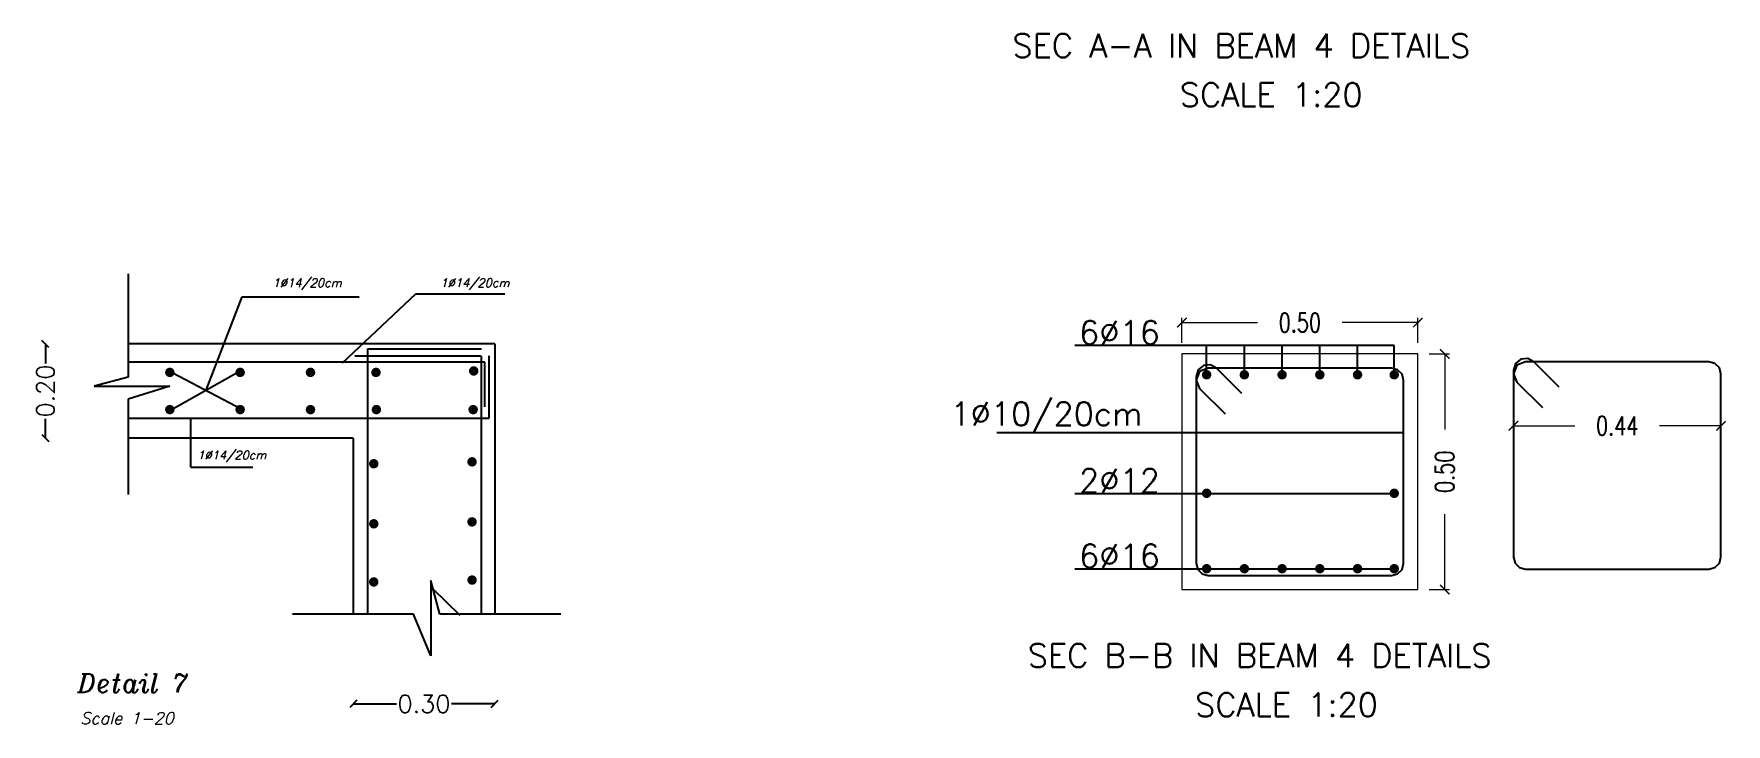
# Model space of a CAD drawing. Extents: x 166525 to 167198, y 178739 to 179747.
# Drawn here: x 166618.28 to 166636.22, y 179176.25 to 179183.57 of the extents above; entities that cross this region are included whole.
import ezdxf

# ---------------------------------------------------------------- set-up
doc = ezdxf.new("R2010")
doc.units = 0
doc.header["$MEASUREMENT"] = 0
doc.layers.get('0').update_dxf_attribs({"linetype": 'CONTINUOUS'})
doc.layers.get('DEFPOINTS').update_dxf_attribs({"linetype": 'CONTINUOUS'})
doc.layers.add('BEAM', color=6, linetype='CONTINUOUS', lineweight=13)
for name, color, linetype in [('BEAM-DIM', 4, 'CONTINUOUS'), ('BEAM-REIN', 2, 'CONTINUOUS'), ('HATCHSOLID', 5, 'CONTINUOUS'), ('rebar call line', 8, 'CONTINUOUS'), ('REBARS', 2, 'CONTINUOUS'), ('ST', 2, 'CONTINUOUS'), ('TEXT', 7, 'CONTINUOUS')]:
    doc.layers.add(name, color=color, linetype=linetype)
doc.styles.add('DIM', font='simplex.shx', dxfattribs={"width": 0.75})
doc.styles.add('ITALICC', font='italicc')
doc.styles.add('ROMANS', font='romans.shx')
doc.dimstyles.new('20', dxfattribs={"dimscale": 0.75, "dimtxt": 0.25, "dimasz": 0.1, "dimexe": 0.18, "dimexo": 0.06, "dimgap": 0.01, "dimtad": 0, "dimlfac": 0.2, "dimrnd": 0.01, "dimzin": 0, "dimdsep": 46, "dimtxsty": 'ROMANS', "dimblk1": 'OBLIQUE', "dimblk2": 'OBLIQUE', "dimsah": 1, "dimcen": 0.09, "dimse1": 1, "dimse2": 1, "dimclrd": 8, "dimclre": 6, "dimclrt": 4, "dimadec": 0, "dimazin": 0, "dimtfac": 1, "dimtix": 1, "dimtofl": 0, "dimtmove": 2, "dimatfit": 3, "dimldrblk": 'DOTSMALL', "dimfxl": 0.18, "dimtolj": 1, "dimtzin": 0, "dimarcsym": 0})
doc.dimstyles.new('MUTASIM', dxfattribs={"dimscale": 0.9995, "dimtxt": 0.2, "dimasz": 0.1, "dimexe": 0.05, "dimexo": 0.12, "dimgap": 0.05, "dimtad": 0, "dimzin": 0, "dimdsep": 46, "dimtxsty": 'DIM', "dimblk": 'ARCHTICK', "dimcen": 0.09, "dimclrd": 35, "dimclre": 33, "dimclrt": 256, "dimazin": 0, "dimtfac": 1, "dimtofl": 0, "dimtmove": 1, "dimatfit": 3, "dimfxl": 0.18, "dimtolj": 1, "dimtzin": 0, "dimlwd": 13, "dimlwe": 9, "dimarcsym": 0})

# ---------------------------------------------------------------- blocks, each defined once
blk = doc.blocks.new('_ARCHTICK')
at = {"color": 0, "linetype": 'ByBlock', "const_width": 0.15}
blk.add_lwpolyline([(-0.5, -0.5), (0.5, 0.5)], dxfattribs=at)
blk = doc.blocks.new('*D582')
at = {"layer": 'BEAM', "color": 33, "lineweight": 9, "transparency": 16777216}
for p, q in [((166630.454, 179180.296), (166630.454, 179180.559)), ((166632.954, 179180.296), (166632.954, 179180.559))]:
    blk.add_line(p, q, dxfattribs=at)
at = {"layer": 'BEAM', "color": 35, "lineweight": 13, "transparency": 16777216}
for p, q in [((166630.454, 179180.509), (166631.255, 179180.509)), ((166632.954, 179180.509), (166632.154, 179180.509))]:
    blk.add_line(p, q, dxfattribs=at)
at = {"layer": 'DEFPOINTS', "color": 0, "transparency": 16777216}
for p in [(166632.954, 179180.509), (166630.454, 179180.176), (166632.954, 179180.176)]:
    blk.add_point(p, dxfattribs=at)
at = {"layer": 'BEAM', "color": 35, "lineweight": 13, "transparency": 16777216, "xscale": 0.09995000000000001, "yscale": 0.09995000000000001, "zscale": 0.09995000000000001, "rotation": 180}
blk.add_blockref('_ARCHTICK', (166630.454, 179180.509), dxfattribs=at)
at = {"layer": 'BEAM', "color": 35, "lineweight": 13, "transparency": 16777216, "xscale": 0.09995000000000001, "yscale": 0.09995000000000001, "zscale": 0.09995000000000001}
blk.add_blockref('_ARCHTICK', (166632.954, 179180.509), dxfattribs=at)
at = {"layer": 'BEAM', "transparency": 16777216, "insert": (166631.704, 179180.509), "char_height": 0.1999, "attachment_point": 5, "style": 'DIM'}
blk.add_mtext('\\A1;0.50', dxfattribs=at)
blk = doc.blocks.new('*D583')
at = {"layer": 'BEAM', "color": 33, "lineweight": 9, "transparency": 16777216}
for p, q in [((166633.074, 179180.176), (166633.29, 179180.176)), ((166633.074, 179177.676), (166633.29, 179177.676))]:
    blk.add_line(p, q, dxfattribs=at)
at = {"layer": 'BEAM', "color": 35, "lineweight": 13, "transparency": 16777216}
for p, q in [((166633.24, 179180.176), (166633.24, 179179.376)), ((166633.24, 179177.676), (166633.24, 179178.476))]:
    blk.add_line(p, q, dxfattribs=at)
at = {"layer": 'DEFPOINTS', "color": 0, "transparency": 16777216}
for p in [(166632.954, 179180.176), (166633.24, 179180.176), (166632.954, 179177.676)]:
    blk.add_point(p, dxfattribs=at)
at = {"layer": 'BEAM', "color": 35, "lineweight": 13, "transparency": 16777216, "xscale": 0.09995000000000001, "yscale": 0.09995000000000001, "zscale": 0.09995000000000001}
for p, rotation in [((166633.24, 179180.176), 90), ((166633.24, 179177.676), 270)]:
    blk.add_blockref('_ARCHTICK', p, dxfattribs=dict(at, rotation=rotation))
at = {"layer": 'BEAM', "transparency": 16777216, "insert": (166633.24, 179178.926), "char_height": 0.1999, "attachment_point": 5, "rotation": 90, "style": 'DIM'}
blk.add_mtext('\\A1;0.50', dxfattribs=at)
blk = doc.blocks.new('*D584')
at = {"layer": 'BEAM', "color": 33, "lineweight": 9, "transparency": 16777216}
for p, q in [((166633.969, 179179.534), (166633.969, 179179.464)), ((166636.169, 179179.534), (166636.169, 179179.464))]:
    blk.add_line(p, q, dxfattribs=at)
at = {"layer": 'BEAM', "color": 35, "lineweight": 13, "transparency": 16777216}
for p, q in [((166633.969, 179179.414), (166634.619, 179179.414)), ((166636.169, 179179.414), (166635.519, 179179.414))]:
    blk.add_line(p, q, dxfattribs=at)
at = {"layer": 'DEFPOINTS', "color": 0, "transparency": 16777216}
for p in [(166633.969, 179179.414), (166636.169, 179179.414), (166636.169, 179179.414)]:
    blk.add_point(p, dxfattribs=at)
at = {"layer": 'BEAM', "color": 35, "lineweight": 13, "transparency": 16777216, "xscale": 0.09995000000000001, "yscale": 0.09995000000000001, "zscale": 0.09995000000000001, "rotation": 180}
blk.add_blockref('_ARCHTICK', (166633.969, 179179.414), dxfattribs=at)
at = {"layer": 'BEAM', "color": 35, "lineweight": 13, "transparency": 16777216, "xscale": 0.09995000000000001, "yscale": 0.09995000000000001, "zscale": 0.09995000000000001}
blk.add_blockref('_ARCHTICK', (166636.169, 179179.414), dxfattribs=at)
at = {"layer": 'BEAM', "transparency": 16777216, "insert": (166635.069, 179179.414), "char_height": 0.1999, "attachment_point": 5, "style": 'DIM'}
blk.add_mtext('\\A1;0.44', dxfattribs=at)
blk = doc.blocks.new('_OBLIQUE')
at = {"color": 0, "linetype": 'ByBlock'}
blk.add_line((-0.5, -0.5), (0.5, 0.5), dxfattribs=at)
blk = doc.blocks.new('*D588')
at = {"layer": 'DEFPOINTS', "color": 0, "transparency": 16777216}
for p in [(166621.667, 179177.414), (166623.167, 179177.414), (166621.667, 179176.463)]:
    blk.add_point(p, dxfattribs=at)
at = {"layer": 'HATCHSOLID', "color": 8, "lineweight": -2, "transparency": 16777216}
for p, q in [((166621.667, 179176.463), (166622.124, 179176.463)), ((166623.167, 179176.463), (166622.71, 179176.463))]:
    blk.add_line(p, q, dxfattribs=at)
at = {"layer": 'HATCHSOLID', "color": 8, "lineweight": -2, "transparency": 16777216, "xscale": 0.07500000000000001, "yscale": 0.07500000000000001, "zscale": 0.07500000000000001, "rotation": 180}
blk.add_blockref('_OBLIQUE', (166621.667, 179176.463), dxfattribs=at)
at = {"layer": 'HATCHSOLID', "color": 8, "lineweight": -2, "transparency": 16777216, "xscale": 0.07500000000000001, "yscale": 0.07500000000000001, "zscale": 0.07500000000000001}
blk.add_blockref('_OBLIQUE', (166623.167, 179176.463), dxfattribs=at)
at = {"layer": 'HATCHSOLID', "color": 4, "transparency": 16777216, "insert": (166622.417, 179176.463), "char_height": 0.1875, "attachment_point": 5, "style": 'ROMANS'}
blk.add_mtext('\\A1;0.30', dxfattribs=at)
blk = doc.blocks.new('_DOTSMALL')
at = {"color": 0, "linetype": 'ByBlock', "const_width": 0.5}
blk.add_lwpolyline([(-0.0625, 0, 1), (0.0625, 0, 1)], format="xyb", close=True, dxfattribs=at)
blk = doc.blocks.new('*D589')
at = {"color": 8, "linetype": 'Continuous', "lineweight": -2, "transparency": 16777216}
for p, q in [((166618.403, 179180.283), (166618.403, 179180.076)), ((166618.403, 179179.283), (166618.403, 179179.489))]:
    blk.add_line(p, q, dxfattribs=at)
at = {"layer": 'DEFPOINTS', "color": 0, "linetype": 'Continuous', "transparency": 16777216}
for p in [(166618.403, 179180.283), (166621.492, 179180.283), (166621.667, 179179.283)]:
    blk.add_point(p, dxfattribs=at)
at = {"color": 8, "linetype": 'Continuous', "lineweight": -2, "transparency": 16777216, "xscale": 0.07500000000000001, "yscale": 0.07500000000000001, "zscale": 0.07500000000000001}
for p, rotation in [((166618.403, 179180.283), 90), ((166618.403, 179179.283), 270)]:
    blk.add_blockref('_OBLIQUE', p, dxfattribs=dict(at, rotation=rotation))
at = {"color": 4, "linetype": 'Continuous', "transparency": 16777216, "insert": (166618.403, 179179.783), "char_height": 0.1875, "attachment_point": 5, "rotation": 90, "style": 'ROMANS'}
blk.add_mtext('\\A1;0.20', dxfattribs=at)

msp = doc.modelspace()

# ---------------------------------------------------------------- linework, layer by layer
at = {"layer": 'BEAM'}
msp.add_lwpolyline([(166630.45438, 179177.67625), (166632.95438, 179177.67625), (166632.95438, 179180.17625), (166630.45438, 179180.17625)], close=True, dxfattribs=at)
at = {"layer": 'BEAM-REIN', "const_width": 0.0475}
for points in [[(166630.68953, 179179.95528, 1), (166630.74203, 179179.95528, 1)], [(166631.08953, 179179.95528, 1), (166631.14203, 179179.95528, 1)], [(166631.48953, 179179.95528, 1), (166631.54203, 179179.95528, 1)], [(166631.88953, 179179.95528, 1), (166631.94203, 179179.95528, 1)], [(166632.28953, 179179.95528, 1), (166632.34203, 179179.95528, 1)], [(166632.67838, 179179.95528, 1), (166632.73088, 179179.95528, 1)], [(166630.68953, 179178.69765, 1), (166630.74203, 179178.69765, 1)], [(166632.67838, 179178.69765, 1), (166632.73088, 179178.69765, 1)], [(166630.68953, 179177.89727, 1), (166630.74203, 179177.89727, 1)], [(166631.08953, 179177.89727, 1), (166631.14203, 179177.89727, 1)], [(166631.48953, 179177.89727, 1), (166631.54203, 179177.89727, 1)], [(166631.88953, 179177.89727, 1), (166631.94203, 179177.89727, 1)], [(166632.28953, 179177.89727, 1), (166632.34203, 179177.89727, 1)], [(166632.67838, 179177.89727, 1), (166632.73088, 179177.89727, 1)]]:
    msp.add_lwpolyline(points, format="xyb", close=True, dxfattribs=at)
at = {"layer": 'HATCHSOLID', "color": 5}
for p, q in [((166619.28056, 179181.02739), (166619.28056, 179179.92883)), ((166619.28056, 179179.96721), (166619.28056, 179179.92883)), ((166619.28056, 179179.92883), (166618.92143, 179179.83387)), ((166618.92143, 179179.83387), (166619.72213, 179179.83387)), ((166619.72213, 179179.83387), (166619.28056, 179179.6963)), ((166619.28056, 179179.6963), (166619.28056, 179178.6844)), ((166622.48854, 179177.77329), (166622.48854, 179176.97259)), ((166622.5835, 179177.41416), (166622.48854, 179177.77329)), ((166622.30613, 179177.41416), (166621.02332, 179177.41416)), ((166622.48854, 179176.97259), (166622.30613, 179177.41416)), ((166623.86631, 179177.41416), (166622.5835, 179177.41416))]:
    msp.add_line(p, q, dxfattribs=at)
at = {"layer": 'HATCHSOLID', "color": 8}
for p, q in [((166620.10766, 179179.79029), (166620.49001, 179180.78168)), ((166620.49001, 179180.78168), (166621.72812, 179180.78168)), ((166621.5535, 179180.0817), (166622.3296, 179180.81269)), ((166622.3296, 179180.81269), (166623.27562, 179180.81269)), ((166620.44147, 179179.98036), (166619.74855, 179179.58583)), ((166619.74855, 179179.98036), (166620.49397, 179179.58583)), ((166619.94598, 179178.97556), (166619.94598, 179179.49503)), ((166619.94598, 179178.97556), (166620.602, 179178.97556))]:
    msp.add_line(p, q, dxfattribs=at)
at = {"layer": 'HATCHSOLID', "color": 1}
for p, q in [((166623.16682, 179180.28251), (166619.28056, 179180.28251)), ((166623.16682, 179180.28251), (166623.16682, 179177.41416)), ((166621.66682, 179179.28251), (166619.28056, 179179.28251)), ((166621.66682, 179179.28251), (166621.66682, 179177.41416))]:
    msp.add_line(p, q, dxfattribs=at)
at = {"layer": 'HATCHSOLID', "color": 2}
for p, q in [((166623.02472, 179180.1544), (166621.68237, 179180.1544)), ((166621.81682, 179180.23045), (166621.81682, 179177.41416)), ((166621.81682, 179180.23045), (166623.02771, 179180.23045)), ((166623.02472, 179180.1544), (166623.02472, 179177.40627)), ((166623.1073, 179179.49503), (166623.1073, 179180.15481)), ((166623.06105, 179180.08867), (166619.28056, 179180.08867)), ((166623.06105, 179179.61398), (166623.06105, 179180.08867)), ((166619.28056, 179179.49503), (166623.1073, 179179.49503)), ((166622.79994, 179177.39895), (166622.51218, 179177.68391))]:
    msp.add_line(p, q, dxfattribs=at)
at = {"layer": 'rebar call line'}
for p, q in [((166632.70463, 179180.26441), (166629.31748, 179180.26441)), ((166630.71578, 179179.95528), (166630.71578, 179180.26441)), ((166631.11578, 179179.95528), (166631.11578, 179180.26441)), ((166631.51578, 179179.95528), (166631.51578, 179180.26441)), ((166631.91578, 179179.95528), (166631.91578, 179180.26441)), ((166632.31578, 179179.95528), (166632.31578, 179180.26441)), ((166632.70463, 179179.95528), (166632.70463, 179180.26441)), ((166628.49016, 179179.34435), (166632.80438, 179179.34435)), ((166632.70463, 179178.69335), (166629.31748, 179178.69335)), ((166632.70463, 179177.89331), (166629.31748, 179177.89331))]:
    msp.add_line(p, q, dxfattribs=at)
at = {"layer": 'REBARS'}
for points in [[(166634.45515, 179179.82406, 0), (166634.18575, 179180.09347, 0), (166634.12073, 179180.12824, 0), (166634.04736, 179180.12102, 0), (166633.99036, 179180.07424, 0), (166633.96896, 179180.00368, 0), (166633.96896, 179178.02047, 0), (166633.98597, 179177.95697, 0), (166634.03246, 179177.91049, 0), (166634.09596, 179177.89347, 0), (166636.04196, 179177.89347, 0), (166636.10546, 179177.91049, 0), (166636.15194, 179177.95697, 0), (166636.16896, 179178.02047, 0), (166636.16896, 179179.96647, 0), (166636.15194, 179180.02997, 0), (166636.10546, 179180.07646, 0), (166636.04196, 179180.09347, 0), (166634.09596, 179180.09347, 0), (166634.00615, 179180.05628, 0), (166633.96896, 179179.96647, 0), (166634.00615, 179179.87667, 0), (166634.27556, 179179.60726, 0)], [(166631.09058, 179179.75684, 0), (166630.82117, 179180.02625, 0), (166630.75616, 179180.06102, 0), (166630.68278, 179180.05379, 0), (166630.62579, 179180.00702, 0), (166630.60438, 179179.93646, 0), (166630.60438, 179177.95325, 0), (166630.6214, 179177.88975, 0), (166630.66788, 179177.84326, 0), (166630.73138, 179177.82625, 0), (166632.67738, 179177.82625, 0), (166632.74088, 179177.84326, 0), (166632.78737, 179177.88975, 0), (166632.80438, 179177.95325, 0), (166632.80438, 179179.89925, 0), (166632.78737, 179179.96275, 0), (166632.74088, 179180.00923, 0), (166632.67738, 179180.02625, 0), (166630.73138, 179180.02625, 0), (166630.64158, 179179.98905, 0), (166630.60438, 179179.89925, 0), (166630.64158, 179179.80945, 0), (166630.91099, 179179.54004, 0)]]:
    msp.add_polyline3d(points, dxfattribs=at)
at = {"layer": 'ST', "const_width": 0.0475}
for points in [[(166619.69605, 179179.98036, 1), (166619.74855, 179179.98036, 1)], [(166620.44147, 179179.98036, 1), (166620.49397, 179179.98036, 1)], [(166621.18727, 179179.98036, 1), (166621.23977, 179179.98036, 1)], [(166621.88177, 179179.98036, 1), (166621.93427, 179179.98036, 1)], [(166622.91806, 179179.99572, 1), (166622.97056, 179179.99572, 1)], [(166619.69605, 179179.58583, 1), (166619.74855, 179179.58583, 1)], [(166620.44147, 179179.58583, 1), (166620.49397, 179179.58583, 1)], [(166621.18727, 179179.58583, 1), (166621.23977, 179179.58583, 1)], [(166621.8864, 179179.58583, 1), (166621.9389, 179179.58583, 1)], [(166622.91196, 179179.58583, 1), (166622.96446, 179179.58583, 1)], [(166621.8585, 179179.01104, 1), (166621.911, 179179.01104, 1)], [(166622.90063, 179179.03145, 1), (166622.95313, 179179.03145, 1)], [(166621.8585, 179178.37392, 1), (166621.911, 179178.37392, 1)], [(166622.90063, 179178.39433, 1), (166622.95313, 179178.39433, 1)], [(166621.8585, 179177.75641, 1), (166621.911, 179177.75641, 1)], [(166622.90063, 179177.77682, 1), (166622.95313, 179177.77682, 1)]]:
    msp.add_lwpolyline(points, format="xyb", close=True, dxfattribs=at)

# ---------------------------------------------------------------- texts
at = {"layer": 'BEAM-DIM', "style": 'ROMANS'}
for s, p in [('6%%C16', (166629.36377, 179180.27825)), ('1%%C10/20cm', (166627.99908, 179179.41597)), ('2%%C12', (166629.36377, 179178.70719)), ('6%%C16', (166629.36377, 179177.90716))]:
    msp.add_text(s, height=0.25, dxfattribs=at).set_placement(p)
at = {"layer": 'TEXT', "style": 'ROMANS'}
for s, p in [('SEC A-A IN BEAM 4 DETAILS', (166628.65662, 179183.32359, 186)), ('SCALE 1:20', (166630.43072, 179182.80217, 193.75)), ('SEC B-B IN BEAM 4 DETAILS', (166628.81935, 179176.85067, 186)), ('SCALE 1:20', (166630.59345, 179176.32925, 193.75))]:
    msp.add_text(s, height=0.25, dxfattribs=at).set_placement(p)
at = {"layer": 'TEXT', "color": 6, "style": 'ITALICC'}
for s, height, p in [('1%%C14/20cm', 0.09, (166620.81029, 179180.8862)), ('1%%C14/20cm', 0.09, (166622.58957, 179180.8862)), ('1%%C14/20cm', 0.09, (166620.01172, 179179.05818)), ('Detail 7', 0.2, (166618.74194, 179176.58334)), ('Scale 1-20', 0.125, (166618.77285, 179176.24735))]:
    msp.add_text(s, height=height, dxfattribs=at).set_placement(p)

# ---------------------------------------------------------------- dimensions: what is measured, and where the dimension line sits
at = {"color": 2, "linetype": 'Continuous'}
dim = msp.add_linear_dim(base=(166618.40328, 179180.28251), p1=(166621.66682, 179179.28251), p2=(166621.49223, 179180.28251), angle=90, dimstyle='20', dxfattribs=at)
dim.commit()
dim.dimension.update_dxf_attribs({"geometry": '*D589', "text_midpoint": (166618.40328, 179179.78251)})
at = {"layer": 'BEAM'}
for base, p1, p2, text, picture, middle in [((166632.95438, 179180.5086), (166630.45438, 179180.17625), (166632.95438, 179180.17625), '0.50', '*D582', (166631.70438, 179180.5086)), ((166636.16896, 179179.41377), (166633.96896, 179179.41377), (166636.16896, 179179.41377), '0.44', '*D584', (166635.06896, 179179.41377))]:
    dim = msp.add_linear_dim(base=base, p1=p1, p2=p2, text=text, dimstyle='MUTASIM', override={"dimgap": 0.2, "dimlfac": 20}, dxfattribs=at)
    dim.commit()
    dim.dimension.update_dxf_attribs({"geometry": picture, "text_midpoint": middle})
dim = msp.add_linear_dim(base=(166633.23973, 179180.17625), p1=(166632.95438, 179177.67625), p2=(166632.95438, 179180.17625), angle=90, text='0.50', dimstyle='MUTASIM', override={"dimgap": 0.2, "dimlfac": 20}, dxfattribs=at)
dim.commit()
dim.dimension.update_dxf_attribs({"geometry": '*D583', "text_midpoint": (166633.23973, 179178.92625)})
at = {"layer": 'HATCHSOLID', "color": 8}
dim = msp.add_linear_dim(base=(166621.66682, 179176.46319), p1=(166623.16682, 179177.41416), p2=(166621.66682, 179177.41416), text='0.30', dimstyle='20', dxfattribs=at)
dim.commit()
dim.dimension.update_dxf_attribs({"geometry": '*D588', "text_midpoint": (166622.41682, 179176.46319)})

doc.saveas('drawing.dxf')
